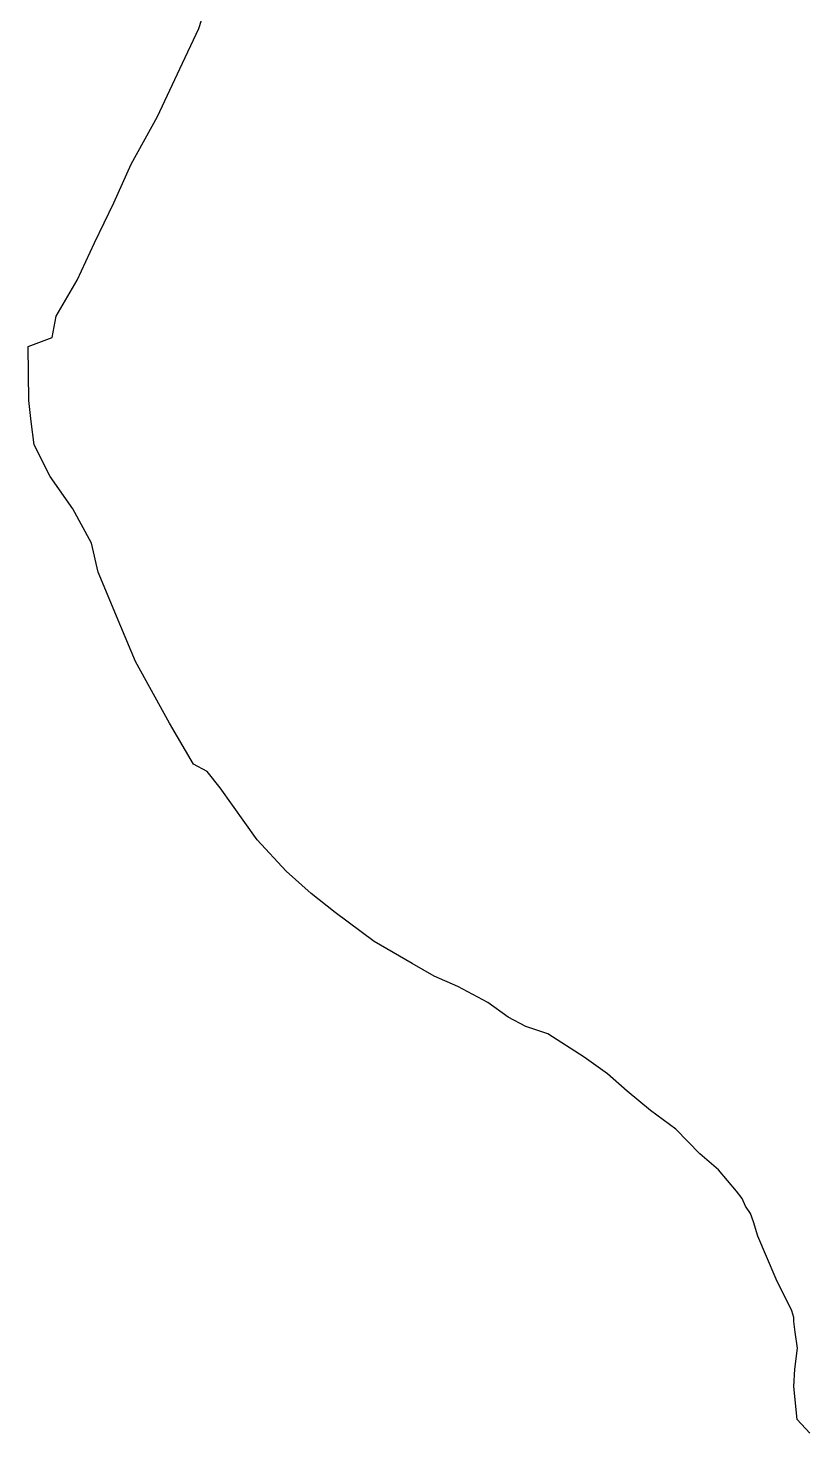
# Model space of a CAD drawing. Header units: metres. Extents: x 286514 to 315744, y 2051737 to 2084751.
# Drawn here: x 287540 to 292144, y 2068244 to 2076498 of the extents above; entities that cross this region are included whole.
import ezdxf

# ---------------------------------------------------------------- set-up
doc = ezdxf.new("R2010")
doc.units = ezdxf.units.M
doc.header["$MEASUREMENT"] = 0
doc.layers.add('TALUKA BOUNDRY', color=150, linetype='Continuous')

msp = doc.modelspace()

# ---------------------------------------------------------------- linework, layer by layer
at = {"layer": 'TALUKA BOUNDRY'}
msp.add_polyline3d([(292143.5, 2068224.2, 0), (292068.2, 2068305, 0), (292047.8, 2068500.7, 0), (292054.5, 2068601.3, 0), (292070, 2068725.5, 0), (292057, 2068820.4, 0), (292049.2, 2068882.6, 0), (292049.4, 2068906.3, 0), (292035.8, 2068945, 0), (291944.7, 2069131.1, 0), (291886.9, 2069265, 0), (291837.4, 2069384, 0), (291810.2, 2069470.1, 0), (291793.8, 2069517.7, 0), (291763.2, 2069562.5, 0), (291744, 2069607.1, 0), (291710.6, 2069648.9, 0), (291604.7, 2069774.5, 0), (291495.7, 2069870.4, 0), (291353.4, 2070015.6, 0), (291205.1, 2070123.9, 0), (291068.1, 2070237.9, 0), (290950.7, 2070339.9, 0), (290813.6, 2070439.2, 0), (290600.6, 2070576.3, 0), (290471.3, 2070619.2, 0), (290367.5, 2070673.6, 0), (290247.2, 2070760.8, 0), (290070.4, 2070854.6, 0), (289930, 2070915.4, 0), (289801.1, 2070990.9, 0), (289576.8, 2071119.2, 0), (289347.3, 2071290.6, 0), (289207.5, 2071401.7, 0), (289059.4, 2071533.7, 0), (288889.4, 2071719.2, 0), (288670, 2072025.2, 0), (288594.8, 2072120.8, 0), (288513.5, 2072163.2, 0), (288372.3, 2072404.6, 0), (288173.3, 2072768.2, 0), (288085.3, 2072973.5, 0), (287953.5, 2073294.8, 0), (287913.1, 2073464.1, 0), (287802.5, 2073666.7, 0), (287669.3, 2073857.7, 0), (287575.5, 2074043.9, 0), (287557.3, 2074180.3, 0), (287544.6, 2074304.8, 0), (287539.7, 2074621.7, 0), (287681.3, 2074676.4, 0), (287705.3, 2074800.5, 0), (287829, 2075012.3, 0), (287930.3, 2075233.3, 0), (288045.8, 2075468.9, 0), (288147, 2075695.8, 0), (288302.5, 2075976.8, 0), (288432.6, 2076256.7, 0), (288545.3, 2076495.3, 0), (288747.1, 2077129.7, 0)], dxfattribs=at)

doc.saveas('drawing.dxf')
